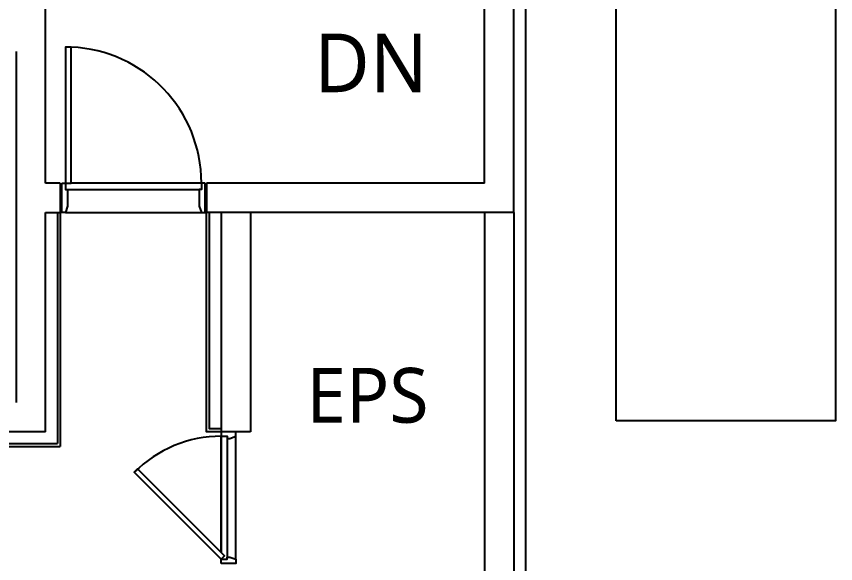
# Model space of a CAD drawing. Header units: millimetres. Extents: x -105683 to 94728, y -31127 to 151123.
# Drawn here: x 41875 to 47475, y 60595 to 64334 of the extents above; entities that cross this region are included whole.
import ezdxf
from ezdxf.enums import TextEntityAlignment as Align

# ---------------------------------------------------------------- set-up
doc = ezdxf.new("R2010")
doc.units = ezdxf.units.MM
doc.layers.add('e-plan', color=9, linetype='Continuous')
doc.styles.add('USUN', font='malgun_0.ttf')
doc.styles.add('xr_plan$0$USUN', font='malgun_0.ttf')

# ---------------------------------------------------------------- blocks, each defined once
blk = doc.blocks.new('xr_plan$0$Dor_900_45')
at = {"layer": 'e-plan'}
for p, q in [((855, 10), (45, 10)), ((75.7, 50), (870, 50)), ((30, -50), (870, -50))]:
    blk.add_line(p, q, dxfattribs=at)
for points in [[(30, 50), (52.9, 27.1), (646.8, 621.1), (624, 644), (30, 50)], [(0, 50), (30, 50), (30, 10), (45, 10), (45, -10), (30, -50), (0, -50), (0, 50)], [(900, 50), (870, 50), (870, 10), (855, 10), (855, -10), (870, -50), (900, -50), (900, 50)]]:
    blk.add_lwpolyline(points, dxfattribs=at)
blk.add_arc((30, 50), 840, 0, 45, dxfattribs=at)
blk = doc.blocks.new('Xref-지하1층')
at = {"layer": 'e-plan', "linetype": 'Continuous'}
for p, q in [((45600, 75100), (45600, 80600)), ((48600, 75100), (48600, 80600)), ((48800, 74900), (48800, 80600)), ((45400, 73600), (45400, 76000)), ((45700, 75100), (45600, 75100)), ((45700, 75100), (45700, 74900)), ((48600, 75100), (46700, 75100)), ((46700, 75100), (46700, 74900)), ((45600, 73400), (45600, 74900)), ((45600, 74900), (45700, 74900)), ((45680, 74900), (45680, 73320)), ((45700, 74900), (45700, 73300)), ((48800, 74900), (46700, 74900)), ((46800, 74900), (46800, 73400)), ((47000, 74900), (47000, 73400)), ((48600, 74900), (48600, 72300)), ((48800, 74900), (48800, 72300)), ((45600, 73400), (44905, 73400)), ((47000, 73400), (46800, 73400)), ((44825, 73320), (45680, 73320)), ((44825, 73300), (45700, 73300))]:
    blk.add_line(p, q, dxfattribs=at)
at = {"layer": 'e-plan'}
for p, q in [((48880, 78600), (48880, 72300)), ((46665, 75100), (45775, 75100)), ((45750, 75057), (46650, 75057)), ((45735, 74900), (46665, 74900)), ((46800, 73370), (46800, 72575.7)), ((46840, 73355), (46840, 72545))]:
    blk.add_line(p, q, dxfattribs=at)
for points in [[(49500, 73475), (49500, 76675), (51000, 76675), (51000, 73475)], [(45735, 75100), (45775, 75100), (45775, 76029.1), (45735, 76029.1)], [(45710, 75100), (45735, 75100), (45735, 75057), (45750, 75057), (45750, 74943), (45735, 74900), (45710, 74900)], [(46690, 75100), (46665, 75100), (46665, 75057), (46650, 75057), (46650, 74943), (46665, 74900), (46690, 74900)]]:
    blk.add_lwpolyline(points, close=True, dxfattribs=at)
at = {"layer": 'e-plan', "linetype": 'Continuous'}
for points in [[(46800, 73400), (46700, 73400), (46700, 74900)], [(46800, 73420), (46720, 73420), (46720, 74900)]]:
    blk.add_lwpolyline(points, dxfattribs=at)
at = {"layer": 'e-plan'}
blk.add_arc((45735, 75100), 930, 0, 87.5349, dxfattribs=at)
at = {"layer": 'e-plan', "linetype": 'Continuous', "rotation": 90}
blk.add_blockref('xr_plan$0$Dor_900_45', (46850, 72500), dxfattribs=at)
at = {"layer": 'e-plan', "style": 'USUN'}
blk.add_text('DN', height=400, dxfattribs=at).set_placement((47435.7, 75720.9))
at = {"layer": 'e-plan', "style": 'xr_plan$0$USUN'}
blk.add_text('EPS', height=375, dxfattribs=at).set_placement((47800, 73650), align=Align.MIDDLE_CENTER)

msp = doc.modelspace()

# ---------------------------------------------------------------- block references
at = {"layer": 'e-plan'}
msp.add_blockref('Xref-지하1층', (-3525, -11905), dxfattribs=at)

doc.saveas('drawing.dxf')
